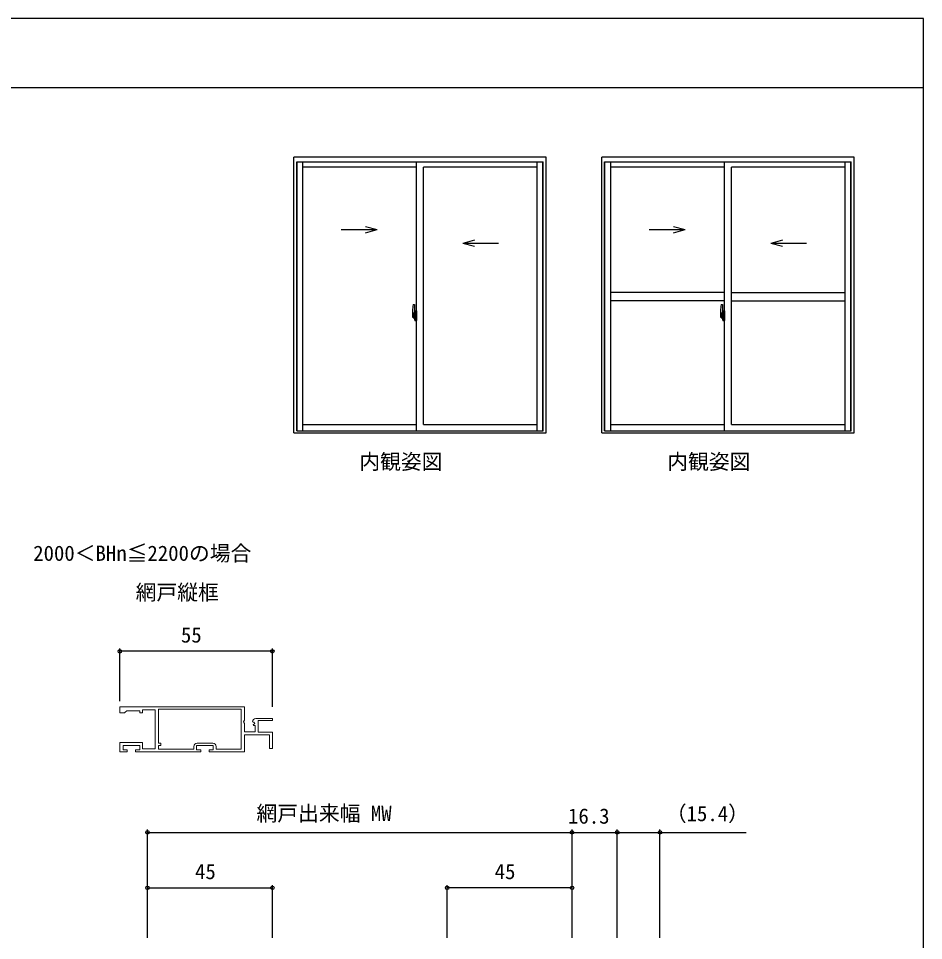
# Model space of a CAD drawing. Units: millimetres, scale not verified. Extents: x -437 to 438, y -331 to 329.
# Drawn here: x 112 to 438.2, y -38.8 to 293.7 of the extents above; entities that cross this region are included whole.
import ezdxf
from ezdxf.enums import TextEntityAlignment as Align

# ---------------------------------------------------------------- set-up
doc = ezdxf.new("R2010")
doc.units = ezdxf.units.MM
doc.header["$LTSCALE"] = 2
for name, color, linetype in [('0-1_USER1', 3, 'Continuous'), ('0-6_YKK_A1', 4, 'Continuous'), ('0-7_YKK_D', 6, 'Continuous'), ('0-8_YKK_ZWAK', 7, 'Continuous')]:
    doc.layers.add(name, color=color, linetype=linetype)
doc.layers.add('0-2_YKK_11', color=7, linetype='Continuous', lineweight=18)
doc.styles.add('ＭＳ ゴシック', font='')
doc.styles.get('ＭＳ ゴシック').set_extended_font_data('MS Gothic')

msp = doc.modelspace()

# ---------------------------------------------------------------- linework, layer by layer
at = {"layer": '0-2_YKK_11'}
msp.add_line((182, 32.395), (176.4, 32.395), dxfattribs=at)
for points in [[(193.5, 45.495), (148.5, 45.495), (148.5, 43.295), (150.2, 43.295), (150.5, 43.595), (151, 44.095), (155.7, 44.095), (155.7, 43.295), (156.7, 43.295), (156.7, 44.395), (161.3, 44.395), (161.3, 30.295), (156.7, 30.295), (156.7, 32.595), (148.5, 32.595), (148.5, 29.195), (151.2, 29.195), (151.2, 29.995), (149.7, 29.995), (149.7, 31.495), (155.7, 31.495), (155.7, 29.995), (154.2, 29.995), (154.2, 29.195), (177.7, 29.195), (177.7, 29.995), (176.2, 29.995), (176.2, 31.495), (182.2, 31.495), (182.2, 29.995), (180.7, 29.995), (180.7, 29.195), (193.5, 29.195), (193.5, 35.395), (202.5, 35.395), (202.5, 30.395), (203.5, 30.395), (203.5, 36.295), (198.4, 36.295), (198.4, 40.495)], [(162.5, 44.595), (192.2, 44.595), (192.2, 30.195), (183.2, 30.195), (183.2, 31.195)], [(175.2, 31.195), (175.2, 30.195), (162.5, 30.195), (162.5, 31.495), (163.3, 31.495), (163.3, 32.395), (162.5, 32.395), (162.5, 44.595)], [(196.301, 40.113), (196.552, 39.902), (196.871, 39.987), (197.141, 39.519), (196.576, 38.953), (196.683, 38.695), (197.3, 38.695), (197.3, 36.495), (193.5, 36.495), (193.5, 39.495), (193.2, 39.795), (193.047, 40.123), (193.5, 40.664), (193.5, 45.495)], [(198.4, 40.495), (203.5, 40.495), (203.5, 41.295), (197.595, 41.295)]]:
    msp.add_lwpolyline(points, dxfattribs=at)
for centre, radius, start, end in [((197.595, 39.995), 1.3, 89.99998, 174.7841), ((176.4, 31.195), 1.2, 90.00001, 179.99999), ((182, 31.195), 1.2, 0.00001, 89.99999)]:
    msp.add_arc(centre, radius, start, end, dxfattribs=at)
at = {"layer": '0-6_YKK_A1'}
for p, q in [((302.2, 243.7), (211.2, 243.7)), ((211.2, 144.27), (211.2, 243.7)), ((302.2, 144.27), (302.2, 243.7)), ((413.2, 243.7), (322.2, 243.7)), ((322.2, 144.27), (322.2, 243.7)), ((413.2, 144.27), (413.2, 243.7)), ((212.26, 144.95), (212.26, 241.965)), ((212.26, 241.965), (301.14, 241.965)), ((212.385, 144.95), (212.385, 241.965)), ((214.485, 144.95), (214.485, 241.965)), ((255.45, 240.015), (214.485, 240.015)), ((255.45, 144.95), (255.45, 241.965)), ((298.915, 240.015), (257.95, 240.015)), ((257.95, 147.25), (257.95, 240.015)), ((298.915, 144.95), (298.915, 241.965)), ((301.015, 144.95), (301.015, 241.965)), ((301.14, 144.947), (301.14, 241.965)), ((323.26, 144.95), (323.26, 241.965)), ((323.26, 241.965), (412.14, 241.965)), ((323.385, 144.95), (323.385, 241.965)), ((325.485, 144.95), (325.485, 241.965)), ((366.45, 240.015), (325.485, 240.015)), ((366.45, 144.95), (366.45, 241.965)), ((409.915, 240.015), (368.95, 240.015)), ((368.95, 147.25), (368.95, 240.015)), ((409.915, 144.95), (409.915, 241.965)), ((412.015, 144.95), (412.015, 241.965)), ((412.14, 144.947), (412.14, 241.965)), ((228.355, 217.56), (241.295, 217.56)), ((237.062, 218.694), (241.295, 217.56)), ((237.062, 216.425), (241.295, 217.56)), ((339.355, 217.56), (352.295, 217.56)), ((348.062, 218.694), (352.295, 217.56)), ((348.062, 216.425), (352.295, 217.56)), ((276.338, 213.694), (272.105, 212.56)), ((387.338, 213.694), (383.105, 212.56)), ((285.045, 212.56), (272.105, 212.56)), ((276.338, 211.425), (272.105, 212.56)), ((396.045, 212.56), (383.105, 212.56)), ((387.338, 211.425), (383.105, 212.56)), ((366.45, 194.875), (325.485, 194.875)), ((368.95, 194.875), (409.915, 194.875)), ((254.291, 190.509), (254.724, 190.524)), ((254.75, 190.499), (254.75, 187.24)), ((366.45, 191.875), (325.485, 191.875)), ((365.291, 190.509), (365.724, 190.524)), ((365.75, 190.499), (365.75, 187.24)), ((368.95, 191.875), (409.915, 191.875)), ((254.906, 186.525), (253.87, 186.525)), ((253.887, 186.525), (255.214, 186.525)), ((254.05, 188.255), (254.05, 186.038)), ((254.638, 187.392), (254.25, 187.392)), ((254.25, 186.333), (254.25, 187.392)), ((254.25, 186.33), (254.25, 186.333)), ((254.251, 186.283), (254.25, 186.33)), ((254.251, 186.293), (254.25, 186.33)), ((254.275, 187.32), (254.638, 187.32)), ((254.275, 186.34), (254.275, 187.32)), ((254.56, 186.943), (254.56, 186.125)), ((254.735, 186.943), (254.56, 186.943)), ((254.575, 186.611), (254.56, 186.611)), ((254.575, 186.498), (254.575, 186.696)), ((254.575, 186.497), (254.575, 186.498)), ((254.575, 186.497), (254.675, 186.497)), ((254.575, 186.423), (254.575, 186.497)), ((254.575, 186.423), (254.675, 186.423)), ((254.575, 186.377), (254.575, 186.423)), ((254.575, 186.377), (254.675, 186.377)), ((254.575, 186.184), (254.575, 186.377)), ((254.6, 186.525), (255.624, 186.525)), ((254.675, 187.115), (254.675, 187.165)), ((254.675, 186.943), (254.675, 186.721)), ((254.75, 186.824), (254.675, 186.824)), ((254.845, 186.498), (254.675, 186.498)), ((254.675, 186.497), (254.675, 186.498)), ((254.675, 186.497), (254.675, 185.699)), ((254.675, 186.423), (254.675, 186.497)), ((254.675, 186.377), (254.675, 186.423)), ((254.675, 186.184), (254.675, 186.377)), ((254.675, 186.354), (254.675, 186.084)), ((254.735, 187.24), (254.735, 186.943)), ((254.75, 187.24), (254.735, 187.24)), ((254.75, 187.28), (254.75, 186.721)), ((254.75, 186.721), (254.75, 187.073)), ((254.75, 186.782), (254.75, 187.017)), ((254.75, 185.977), (254.75, 186.498)), ((254.75, 186.498), (254.75, 185.699)), ((254.775, 187.098), (254.875, 187.1)), ((254.875, 188.205), (254.875, 187.3)), ((255, 187.3), (254.875, 187.3)), ((254.875, 186.933), (254.875, 187.246)), ((255.025, 187.275), (254.899, 187.271)), ((254.9, 187.275), (254.9, 187.3)), ((255.025, 187.275), (254.9, 187.275)), ((254.923, 186.859), (254.923, 186.191)), ((255, 188.255), (254.925, 188.255)), ((254.935, 186.859), (254.935, 185.842)), ((255.42, 186.899), (254.96, 186.883)), ((255, 188.255), (255, 187.3)), ((255, 188.23), (255.025, 188.23)), ((255.025, 188.26), (255.45, 188.275)), ((255.025, 188.26), (255.025, 187.275)), ((255.025, 188.23), (255.025, 187.275)), ((255.105, 187.015), (255.105, 186.945)), ((255.29, 187.04), (255.13, 187.04)), ((255.13, 186.92), (255.29, 186.92)), ((255.315, 187.015), (255.315, 186.945)), ((255.435, 186.885), (255.435, 185.816)), ((255.435, 186.885), (255.435, 186.879)), ((255.45, 186.663), (255.435, 186.663)), ((255.45, 186.338), (255.435, 186.338)), ((255.45, 188.275), (255.45, 184.775)), ((365.906, 186.525), (364.87, 186.525)), ((364.887, 186.525), (366.214, 186.525)), ((365.05, 188.255), (365.05, 186.038)), ((365.638, 187.392), (365.25, 187.392)), ((365.25, 186.333), (365.25, 187.392)), ((365.25, 186.33), (365.25, 186.333)), ((365.251, 186.283), (365.25, 186.33)), ((365.251, 186.293), (365.25, 186.33)), ((365.275, 187.32), (365.638, 187.32)), ((365.275, 186.34), (365.275, 187.32)), ((365.56, 186.943), (365.56, 186.125)), ((365.735, 186.943), (365.56, 186.943)), ((365.575, 186.611), (365.56, 186.611)), ((365.575, 186.498), (365.575, 186.696)), ((365.575, 186.497), (365.575, 186.498)), ((365.575, 186.497), (365.675, 186.497)), ((365.575, 186.423), (365.575, 186.497)), ((365.575, 186.423), (365.675, 186.423)), ((365.575, 186.377), (365.575, 186.423)), ((365.575, 186.377), (365.675, 186.377)), ((365.575, 186.184), (365.575, 186.377)), ((365.6, 186.525), (366.624, 186.525)), ((365.675, 187.115), (365.675, 187.165)), ((365.675, 186.943), (365.675, 186.721)), ((365.75, 186.824), (365.675, 186.824)), ((365.845, 186.498), (365.675, 186.498)), ((365.675, 186.497), (365.675, 186.498)), ((365.675, 186.497), (365.675, 185.699)), ((365.675, 186.423), (365.675, 186.497)), ((365.675, 186.377), (365.675, 186.423)), ((365.675, 186.184), (365.675, 186.377)), ((365.675, 186.354), (365.675, 186.084)), ((365.735, 187.24), (365.735, 186.943)), ((365.75, 187.24), (365.735, 187.24)), ((365.75, 187.28), (365.75, 186.721)), ((365.75, 186.721), (365.75, 187.073)), ((365.75, 186.782), (365.75, 187.017)), ((365.75, 185.977), (365.75, 186.498)), ((365.75, 186.498), (365.75, 185.699)), ((365.775, 187.098), (365.875, 187.1)), ((365.875, 188.205), (365.875, 187.3)), ((366, 187.3), (365.875, 187.3)), ((365.875, 186.933), (365.875, 187.246)), ((366.025, 187.275), (365.899, 187.271)), ((365.9, 187.275), (365.9, 187.3)), ((366.025, 187.275), (365.9, 187.275)), ((365.923, 186.859), (365.923, 186.191)), ((366, 188.255), (365.925, 188.255)), ((365.935, 186.859), (365.935, 185.842)), ((366.42, 186.899), (365.96, 186.883)), ((366, 188.255), (366, 187.3)), ((366, 188.23), (366.025, 188.23)), ((366.025, 188.26), (366.45, 188.275)), ((366.025, 188.26), (366.025, 187.275)), ((366.025, 188.23), (366.025, 187.275)), ((366.105, 187.015), (366.105, 186.945)), ((366.29, 187.04), (366.13, 187.04)), ((366.13, 186.92), (366.29, 186.92)), ((366.315, 187.015), (366.315, 186.945)), ((366.435, 186.885), (366.435, 185.816)), ((366.435, 186.885), (366.435, 186.879)), ((366.45, 186.663), (366.435, 186.663)), ((366.45, 186.338), (366.435, 186.338)), ((366.45, 188.275), (366.45, 184.775)), ((254.098, 185.988), (254.305, 185.981)), ((254.305, 186.153), (254.305, 185.981)), ((254.52, 186.153), (254.305, 186.153)), ((254.34, 186.084), (254.305, 186.084)), ((254.34, 186.036), (254.575, 186.036)), ((254.34, 185.905), (254.34, 186.036)), ((254.34, 185.89), (254.34, 185.905)), ((254.34, 185.89), (254.629, 185.89)), ((254.45, 185.637), (254.45, 185.587)), ((254.638, 185.587), (254.45, 185.587)), ((254.475, 185.662), (254.638, 185.662)), ((254.52, 186.16), (254.52, 186.125)), ((254.56, 186.16), (254.52, 186.16)), ((254.575, 186.184), (254.675, 186.184)), ((254.575, 186.129), (254.575, 186.184)), ((254.575, 186.129), (254.675, 186.129)), ((254.575, 186.125), (254.575, 186.129)), ((254.675, 186.084), (254.663, 186.084)), ((254.675, 186.129), (254.675, 186.184)), ((254.675, 186.125), (254.675, 186.129)), ((254.675, 186.125), (254.675, 185.994)), ((254.675, 185.994), (254.675, 185.982)), ((254.675, 185.982), (254.675, 185.93)), ((254.875, 185.95), (254.775, 185.952)), ((254.875, 185.804), (254.875, 186.117)), ((254.875, 184.845), (254.875, 185.75)), ((255, 185.75), (254.875, 185.75)), ((255.025, 185.775), (254.899, 185.779)), ((254.9, 185.775), (254.9, 185.75)), ((255.025, 185.775), (254.9, 185.775)), ((255, 184.795), (254.925, 184.795)), ((254.96, 185.817), (255.42, 185.801)), ((255, 185.925), (255, 185.868)), ((255, 184.795), (255, 185.75)), ((255, 184.82), (255.025, 184.82)), ((255.375, 185.95), (255.025, 185.95)), ((255.025, 185.843), (255.375, 185.843)), ((255.025, 184.82), (255.025, 185.775)), ((255.4, 185.925), (255.4, 185.868)), ((365.098, 185.988), (365.305, 185.981)), ((365.305, 186.153), (365.305, 185.981)), ((365.52, 186.153), (365.305, 186.153)), ((365.34, 186.084), (365.305, 186.084)), ((365.34, 186.036), (365.575, 186.036)), ((365.34, 185.905), (365.34, 186.036)), ((365.34, 185.89), (365.34, 185.905)), ((365.34, 185.89), (365.629, 185.89)), ((365.45, 185.637), (365.45, 185.587)), ((365.638, 185.587), (365.45, 185.587)), ((365.475, 185.662), (365.638, 185.662)), ((365.52, 186.16), (365.52, 186.125)), ((365.56, 186.16), (365.52, 186.16)), ((365.575, 186.184), (365.675, 186.184)), ((365.575, 186.129), (365.575, 186.184)), ((365.575, 186.129), (365.675, 186.129)), ((365.575, 186.125), (365.575, 186.129)), ((365.675, 186.084), (365.663, 186.084)), ((365.675, 186.129), (365.675, 186.184)), ((365.675, 186.125), (365.675, 186.129)), ((365.675, 186.125), (365.675, 185.994)), ((365.675, 185.994), (365.675, 185.982)), ((365.675, 185.982), (365.675, 185.93)), ((365.875, 185.95), (365.775, 185.952)), ((365.875, 185.804), (365.875, 186.117)), ((365.875, 184.845), (365.875, 185.75)), ((366, 185.75), (365.875, 185.75)), ((366.025, 185.775), (365.899, 185.779)), ((365.9, 185.775), (365.9, 185.75)), ((366.025, 185.775), (365.9, 185.775)), ((366, 184.795), (365.925, 184.795)), ((365.96, 185.817), (366.42, 185.801)), ((366, 185.925), (366, 185.868)), ((366, 184.795), (366, 185.75)), ((366, 184.82), (366.025, 184.82)), ((366.375, 185.95), (366.025, 185.95)), ((366.025, 185.843), (366.375, 185.843)), ((366.025, 184.82), (366.025, 185.775)), ((366.4, 185.925), (366.4, 185.868)), ((214.485, 147.25), (255.45, 147.25)), ((257.95, 147.25), (298.915, 147.25)), ((325.485, 147.25), (366.45, 147.25)), ((368.95, 147.25), (409.915, 147.25)), ((211.2, 144.27), (302.2, 144.27)), ((212.26, 144.95), (301.14, 144.95)), ((322.2, 144.27), (413.2, 144.27)), ((323.26, 144.95), (412.14, 144.95))]:
    msp.add_line(p, q, dxfattribs=at)
for points in [[(254.675, 187.282), (254.675, 186.943), (254.675, 186.721)], [(254.675, 186.721), (254.845, 186.721), (254.845, 186.523)], [(254.675, 186.523), (254.845, 186.523), (254.845, 186.498)], [(254.923, 186.859), (254.923, 186.859), (254.914, 186.861), (254.904, 186.866), (254.892, 186.879), (254.879, 186.905), (254.875, 186.933)], [(365.675, 187.282), (365.675, 186.943), (365.675, 186.721)], [(365.675, 186.721), (365.845, 186.721), (365.845, 186.523)], [(365.675, 186.523), (365.845, 186.523), (365.845, 186.498)], [(365.923, 186.859), (365.923, 186.859), (365.914, 186.861), (365.904, 186.866), (365.892, 186.879), (365.879, 186.905), (365.875, 186.933)], [(254.34, 186.036), (254.34, 186.125), (254.575, 186.125), (254.675, 186.125)], [(254.45, 185.587), (254.428, 185.617), (254.417, 185.634)], [(254.672, 185.914), (254.669, 185.908), (254.664, 185.903), (254.653, 185.895), (254.638, 185.89), (254.621, 185.89), (254.61, 185.892), (254.599, 185.895), (254.575, 185.905), (254.575, 185.905)], [(254.875, 186.117), (254.875, 186.126), (254.883, 186.155), (254.89, 186.167), (254.899, 186.179), (254.907, 186.186), (254.918, 186.19), (254.923, 186.191)], [(255.025, 185.775), (255.025, 184.79), (255.45, 184.775)], [(365.34, 186.036), (365.34, 186.125), (365.575, 186.125), (365.675, 186.125)], [(365.45, 185.587), (365.428, 185.617), (365.417, 185.634)], [(365.672, 185.914), (365.669, 185.908), (365.664, 185.903), (365.653, 185.895), (365.638, 185.89), (365.621, 185.89), (365.61, 185.892), (365.599, 185.895), (365.575, 185.905), (365.575, 185.905)], [(365.875, 186.117), (365.875, 186.126), (365.883, 186.155), (365.89, 186.167), (365.899, 186.179), (365.907, 186.186), (365.918, 186.19), (365.923, 186.191)], [(366.025, 185.775), (366.025, 184.79), (366.45, 184.775)]]:
    msp.add_lwpolyline(points, dxfattribs=at)
for centre, radius, start, end in [((267.3, 188.214), 13.25, 170.20654, 179.82143), ((254.292, 190.459), 0.05, 92, 170.20654), ((254.725, 190.499), 0.025, 0, 92), ((378.3, 188.214), 13.25, 170.20654, 179.82143), ((365.292, 190.459), 0.05, 92, 170.20654), ((365.725, 190.499), 0.025, 0, 92), ((254.275, 187.345), 0.025, 180, 270), ((255.726, 186.331), 1.476, 179.91894, 190.81318), ((255.558, 186.272), 1.307, 179.5362, 192.85144), ((255.747, 186.3), 1.472, 178.42075, 189.33089), ((254.638, 187.28), 0.113, 0, 90), ((254.638, 187.282), 0.0375, 0, 90), ((254.775, 187.073), 0.025, 91, 180), ((254.925, 188.205), 0.05, 90, 180), ((254.9, 187.246), 0.025, 91.99999, 180), ((254.96, 186.858), 0.0254, 88.99206, 157.90245), ((255.13, 187.015), 0.025, 90, 180), ((255.13, 186.945), 0.025, 180, 270), ((255.29, 187.015), 0.025, 0, 90), ((255.29, 186.945), 0.025, 270, 0), ((365.275, 187.345), 0.025, 180, 270), ((366.726, 186.331), 1.476, 179.91894, 190.81318), ((366.558, 186.272), 1.307, 179.5362, 192.85144), ((366.747, 186.3), 1.472, 178.42075, 189.33089), ((365.638, 187.28), 0.113, 0, 90), ((365.638, 187.282), 0.0375, 0, 90), ((365.775, 187.073), 0.025, 91, 180), ((365.925, 188.205), 0.05, 90, 180), ((365.9, 187.246), 0.025, 91.99999, 180), ((365.96, 186.858), 0.0254, 88.99206, 157.90245), ((366.13, 187.015), 0.025, 90, 180), ((366.13, 186.945), 0.025, 180, 270), ((366.29, 187.015), 0.025, 0, 90), ((366.29, 186.945), 0.025, 270, 0), ((254.1, 186.038), 0.05, 180, 268), ((255.199, 186.194), 0.933, 188.62914, 193.1575), ((255.558, 186.272), 1.307, 192.85144, 209.23122), ((255.199, 186.194), 0.933, 193.1575, 216.63292), ((255.16, 186.213), 0.88, 189.9821, 192.05297), ((255.16, 186.213), 0.88, 192.05297, 218.82619), ((254.475, 185.637), 0.025, 90, 180), ((254.58, 186.13), 0.095, 266.91231, 356.7406), ((254.638, 185.699), 0.0375, 270, 0), ((254.638, 185.699), 0.113, 270, 0), ((254.775, 185.977), 0.025, 180, 269.00002), ((254.9, 185.804), 0.025, 180, 268.00001), ((254.925, 184.845), 0.05, 180, 270), ((254.96, 185.843), 0.0256, 202.43823, 270.66726), ((255.025, 185.925), 0.025, 90, 180), ((255.025, 185.868), 0.025, 180, 270), ((255.375, 185.925), 0.025, 0, 90), ((255.375, 185.868), 0.025, 270, 0), ((365.1, 186.038), 0.05, 180, 268), ((366.199, 186.194), 0.933, 188.62914, 193.1575), ((366.558, 186.272), 1.307, 192.85144, 209.23122), ((366.199, 186.194), 0.933, 193.1575, 216.63292), ((366.16, 186.213), 0.88, 189.9821, 192.05297), ((366.16, 186.213), 0.88, 192.05297, 218.82619), ((365.475, 185.637), 0.025, 90, 180), ((365.58, 186.13), 0.095, 266.91231, 356.7406), ((365.638, 185.699), 0.0375, 270, 0), ((365.638, 185.699), 0.113, 270, 0), ((365.775, 185.977), 0.025, 180, 269.00002), ((365.9, 185.804), 0.025, 180, 268.00001), ((365.925, 184.845), 0.05, 180, 270), ((365.96, 185.843), 0.0256, 202.43823, 270.66726), ((366.025, 185.925), 0.025, 90, 180), ((366.025, 185.868), 0.025, 180, 270), ((366.375, 185.925), 0.025, 0, 90), ((366.375, 185.868), 0.025, 270, 0)]:
    msp.add_arc(centre, radius, start, end, dxfattribs=at)
for centre, major_axis, ratio, start_param, end_param in [((254.675, 186.696), (0.1, 0), 0.251336, 1.5707963, 3.1415927), ((254.675, 186.498), (0.1, 0), 0.251336, 1.5707963, 3.1415927), ((254.96, 186.858), (-0.0236, 0.0086), 0.995692, 6.2803203, 6.6313047), ((255.42, 186.884), (0.0106, 0.011), 0.965668, 5.4977978, 7.1034794), ((365.675, 186.696), (0.1, 0), 0.251336, 1.5707963, 3.1415927), ((365.675, 186.498), (-0.1, 0), 0.251336, 4.712389, 6.2831853), ((365.96, 186.858), (-0.0236, 0.0086), 0.995692, 6.2803203, 6.6313047), ((366.42, 186.884), (0.0106, 0.011), 0.965668, 5.4977978, 7.1034794), ((254.575, 185.93), (-0.1, 0), 0.637322, 2.8889124, 3.1415927), ((254.96, 185.842), (0.0236, 0.0086), 0.995692, 2.7934732, 3.1444576), ((255.42, 185.816), (-0.0106, 0.011), 0.965668, 2.3212985, 3.9269802), ((365.575, 185.93), (-0.1, 0), 0.637322, 2.8889124, 3.1415927), ((365.96, 185.842), (0.0236, 0.0086), 0.995692, 2.7934732, 3.1444576), ((366.42, 185.816), (-0.0106, 0.011), 0.965668, 2.3212985, 3.9269802)]:
    msp.add_ellipse(centre, major_axis=major_axis, ratio=ratio, start_param=start_param, end_param=end_param, dxfattribs=at)
at = {"layer": '0-7_YKK_D'}
for p, q in [((148.5, 47.495), (148.5, 66.495)), ((203.5, 65.495), (148.5, 65.495)), ((203.5, 45.495), (203.5, 66.495)), ((158.5, -37.8), (158.5, 1.2)), ((158.5, 0.2), (311.5, 0.2)), ((311.5, -37.8), (311.5, 1.2)), ((311.5, -37.8), (311.5, 1.2)), ((311.5, 0.2), (327.8, 0.2)), ((327.8, -37.8), (327.8, 1.2)), ((327.8, -37.8), (327.8, 1.2)), ((343.2, -37.8), (343.2, 1.2)), ((158.5, -37.8), (158.5, -18.8)), ((158.5, -19.8), (203.5, -19.8)), ((203.5, -37.8), (203.5, -18.8)), ((266.5, -37.8), (266.5, -18.8)), ((311.5, -19.8), (266.5, -19.8)), ((311.5, -37.8), (311.5, -18.8))]:
    msp.add_line(p, q, dxfattribs=at)
msp.add_lwpolyline([(327.8, 0.2), (343.2, 0.2), (374.276, 0.2)], dxfattribs=at)
for centre in [(148.5, 65.495), (203.5, 65.495), (158.5, 0.2), (311.5, 0.2), (311.5, 0.2), (327.8, 0.2), (327.8, 0.2), (343.2, 0.2), (158.5, -19.8), (203.5, -19.8), (266.5, -19.8), (311.5, -19.8)]:
    msp.add_circle(centre, 0.637, dxfattribs=at)
at = {"layer": '0-8_YKK_ZWAK'}
for p, q in [((438.2, 293.7), (-436.8, 293.7)), ((438.2, 268.7), (-436.8, 268.7))]:
    msp.add_line(p, q, dxfattribs=at)
msp.add_lwpolyline([(-436.8, -331.3), (438.2, -331.3), (438.2, 293.7)], dxfattribs=at)

# ---------------------------------------------------------------- texts
at = {"layer": '0-1_USER1', "style": 'ＭＳ ゴシック'}
for s, p in [('内観姿図', (234.818, 129.491)), ('内観姿図', (345.818, 129.491)), ('2000＜BHn≦2200の場合', (117.3, 96.467)), ('網戸縦框', (154.203, 82.381))]:
    msp.add_text(s, height=5.499, dxfattribs=at).set_placement(p, align=Align.BOTTOM_LEFT)
at = {"layer": '0-7_YKK_D', "style": 'ＭＳ ゴシック'}
for s, p in [('55', (170.545, 66.995)), ('網戸出来幅 MW', (197.756, 2.68)), ('（15.4）', (345.29, 2.595)), ('16.3', (310.062, 1.7)), ('45', (175.631, -18.3)), ('45', (283.631, -18.3))]:
    msp.add_text(s, height=5.499, dxfattribs=at).set_placement(p, align=Align.BOTTOM_LEFT)

doc.saveas('drawing.dxf')
